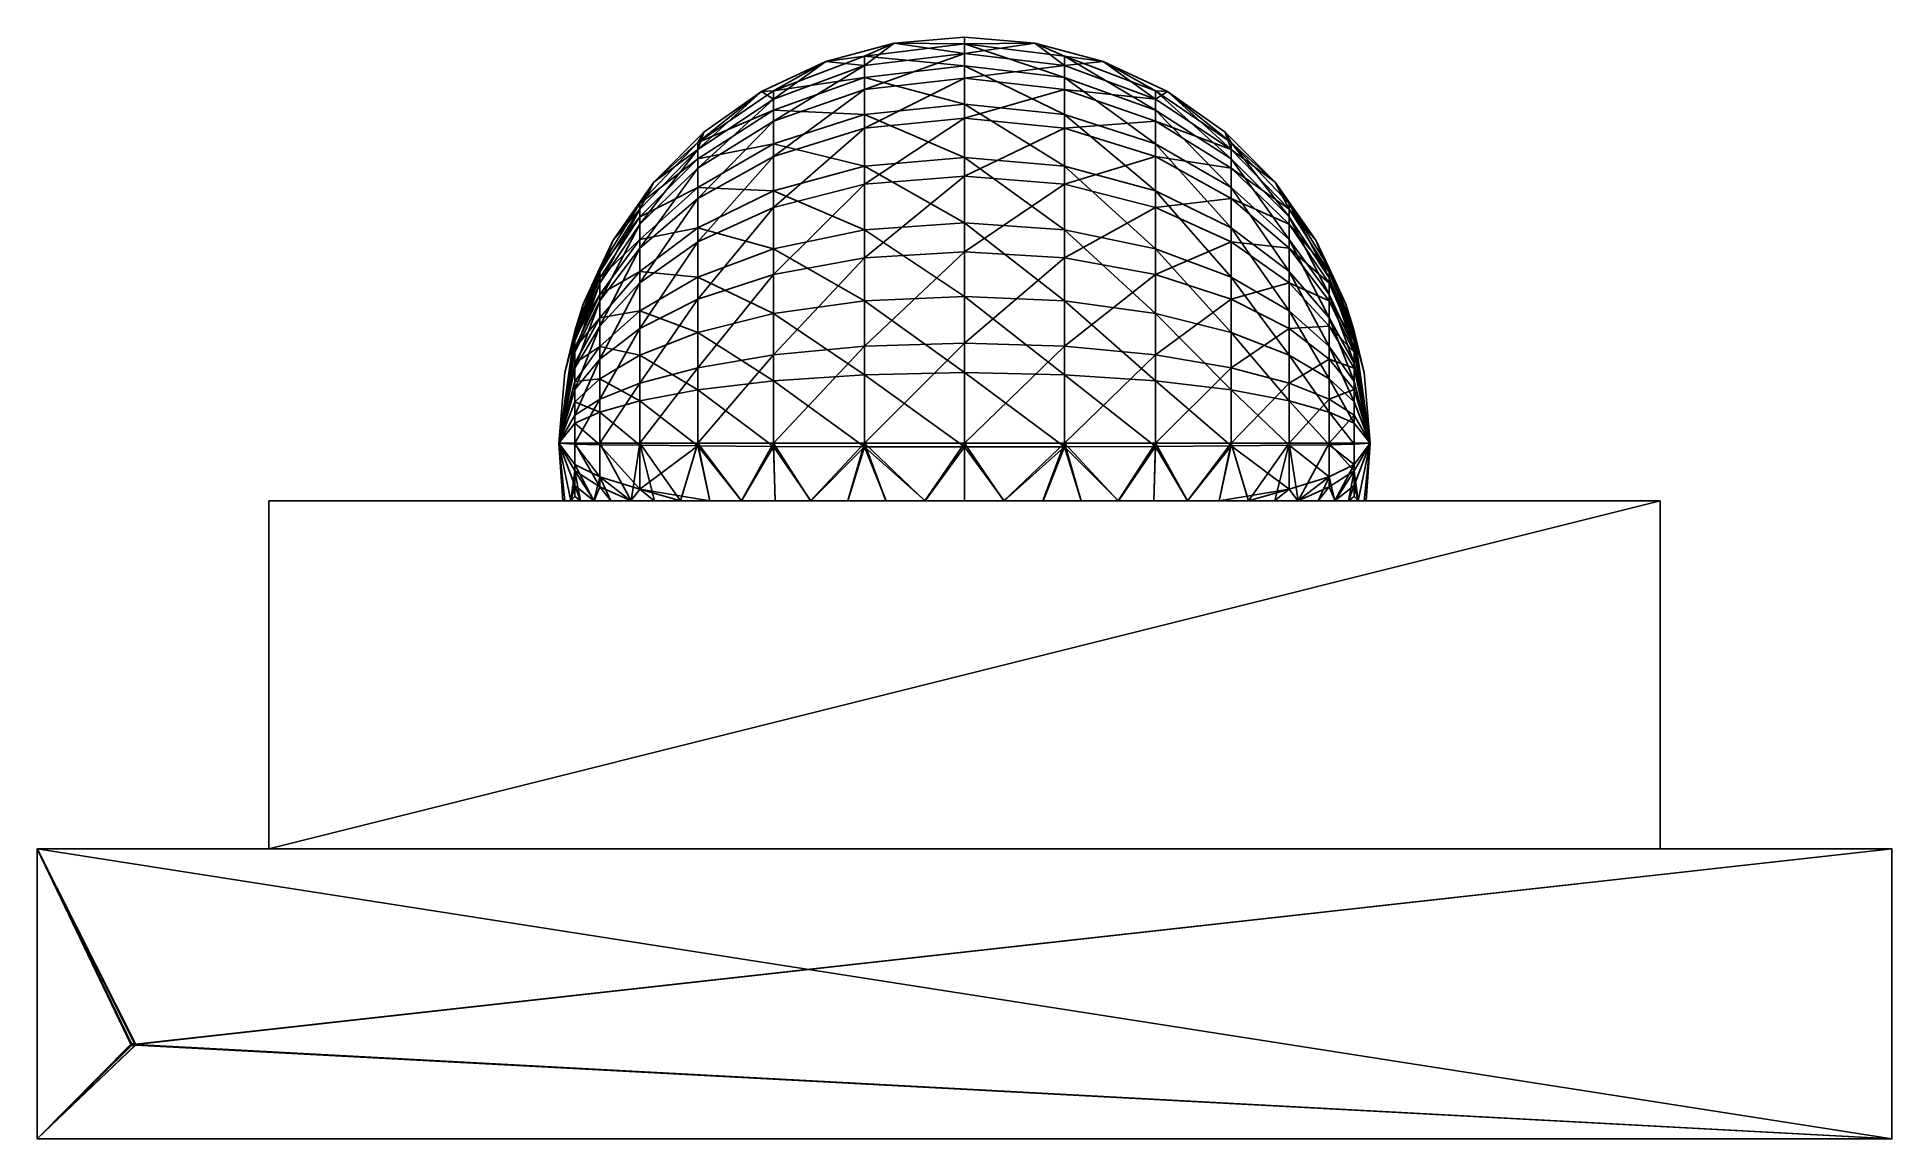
# Model space of a CAD drawing. Extents: x -0.8 to 0.8, y 0 to 0.95.
import ezdxf

# ---------------------------------------------------------------- set-up
doc = ezdxf.new("R2010")
doc.units = 0
for name, color, linetype in [('Triangle_Set', 94, 'CONTINUOUS'), ('Triangle_Set_ncl1_1', 253, 'CONTINUOUS'), ('Triangle_Set_ncl1_2', 7, 'CONTINUOUS'), ('Triangle_Set_ncl1_3', 40, 'CONTINUOUS'), ('Triangle_Set_ncl1_4', 253, 'CONTINUOUS'), ('Triangle_Set_ncl1_5', 51, 'CONTINUOUS'), ('Triangle_Set_ncl1_6', 5, 'CONTINUOUS'), ('Triangle_Set_ncl1_7', 7, 'CONTINUOUS'), ('Triangle_Set_ncl1_8', 40, 'CONTINUOUS'), ('Triangle_Set_ncl1_9', 253, 'CONTINUOUS')]:
    doc.layers.add(name, color=color, linetype=linetype)

msp = doc.modelspace()

# ---------------------------------------------------------------- meshes
at = {"layer": 'Triangle_Set', "color": 94}
mesh = msp.add_polyface(dxfattribs=at)
corners = [(-0.24329, -0.00005, 0.327312), (-0.24329, -0.00005, -0.327312), (0.323632, -0.00005)]
mesh.append_faces([[corners[k] for k in face] for face in [(1, 0, 2)]], dxfattribs={"color": 94})
at = {"layer": 'Triangle_Set_ncl1_1', "color": 253}
mesh = msp.add_polyface(dxfattribs=at)
corners = [(-0.24329, -0.00005, -0.327312), (0.323632, -0.00005), (-0.24329, -0.00005, 0.327312)]
mesh.append_faces([[corners[k] for k in face] for face in [(1, 2, 0)]], dxfattribs={"color": 253})
at = {"layer": 'Triangle_Set_ncl1_2', "color": 7}
mesh = msp.add_polyface(dxfattribs=at)
corners = [(0.6, 0.25, 0.4), (0.6, 0.25, -0.4), (-0.6, 0.25, 0.4), (-0.6, 0.25, -0.4), (-0.6, 0.55, -0.4), (0.6, 0.55, -0.4), (0.6, 0.55, 0.4), (-0.6, 0.55, 0.4)]
mesh.append_faces([[corners[k] for k in face] for face in [(1, 3, 2), (1, 2, 0), (3, 1, 5), (3, 5, 4), (0, 6, 1), (1, 6, 5), (6, 0, 2), (7, 6, 2), (2, 4, 7), (4, 2, 3), (6, 7, 5), (5, 7, 4)]], dxfattribs={"color": 7})
at = {"layer": 'Triangle_Set_ncl1_3', "color": 40}
mesh = msp.add_polyface(dxfattribs=at)
corners = [(-0.5, -0.00005, -0.4), (-0.5, -0.00005, 0.4), (-0.8, -0.00005, 0.4), (-0.8, -0.00005, -0.4)]
mesh.append_faces([[corners[k] for k in face] for face in [(0, 3, 2), (1, 0, 2)]], dxfattribs={"color": 40})
at = {"layer": 'Triangle_Set_ncl1_4', "color": 253}
mesh = msp.add_polyface(dxfattribs=at)
corners = [(-0.5, -0.00005, 0.4), (-0.8, -0.00005, 0.4), (-0.5, -0.00005, -0.4), (-0.8, -0.00005, -0.4)]
mesh.append_faces([[corners[k] for k in face] for face in [(1, 3, 2), (1, 2, 0)]], dxfattribs={"color": 253})
at = {"layer": 'Triangle_Set_ncl1_5', "color": 51}
mesh = msp.add_polyface(dxfattribs=at)
corners = [(-0.8, 0.25, 0.4), (0.8, 0.25, 0.4), (0.8, 0.25, -0.4), (-0.8, 0.25, -0.4), (0.8, 0, 0.4), (0.8, 0, -0.4), (-0.715642, 0.081948, 0.39995), (-0.714975, 0.081281, 0.39995), (-0.715642, 0.080615, 0.39995), (-0.716309, 0.081281, 0.39995), (-0.8, 0, 0.4), (-0.718616, 0.081948, 0.39995), (-0.71795, 0.081281, 0.39995), (-0.718616, 0.080615, 0.39995), (-0.719283, 0.081281, 0.39995), (-0.8, 0, -0.4), (-0.715494, 0.081929, 0.399966), (-0.715427, 0.081913, 0.399973), (-0.715364, 0.081892, 0.399978), (-0.715306, 0.081867, 0.399982), (-0.715253, 0.081837, 0.399985), (-0.715204, 0.081802, 0.399987), (-0.71516, 0.081763, 0.399988), (-0.715121, 0.081719, 0.399987), (-0.715086, 0.08167, 0.399985), (-0.715056, 0.081617, 0.399982), (-0.715031, 0.081559, 0.399978), (-0.71501, 0.081496, 0.399973), (-0.714994, 0.081429, 0.399966), (-0.714994, 0.081133, 0.399966), (-0.715011, 0.081065, 0.399973), (-0.715032, 0.081003, 0.399978), (-0.715057, 0.080945, 0.399982), (-0.715087, 0.080891, 0.399985), (-0.715122, 0.080843, 0.399987), (-0.715161, 0.080799, 0.399988), (-0.715205, 0.080759, 0.399987), (-0.715254, 0.080725, 0.399985), (-0.715307, 0.080695, 0.399982), (-0.715365, 0.080669, 0.399978), (-0.715427, 0.080649, 0.399973), (-0.715494, 0.080633, 0.399966), (-0.71579, 0.080632, 0.399966), (-0.715857, 0.080648, 0.399973), (-0.71592, 0.080669, 0.399978), (-0.715978, 0.080694, 0.399982), (-0.716031, 0.080724, 0.399985), (-0.71608, 0.080759, 0.399987), (-0.716124, 0.080798, 0.399988), (-0.716163, 0.080842, 0.399987), (-0.716198, 0.080891, 0.399985), (-0.716228, 0.080944, 0.399982), (-0.716253, 0.081002, 0.399978), (-0.716274, 0.081065, 0.399973), (-0.71629, 0.081132, 0.399966), (-0.716291, 0.08143, 0.399966), (-0.716275, 0.081497, 0.399973), (-0.716254, 0.081559, 0.399978), (-0.716229, 0.081617, 0.399982), (-0.716199, 0.08167, 0.399985), (-0.716164, 0.081719, 0.399987), (-0.716125, 0.081763, 0.399988), (-0.716081, 0.081802, 0.399987), (-0.716032, 0.081837, 0.399985), (-0.715979, 0.081867, 0.399982), (-0.715921, 0.081893, 0.399978), (-0.715858, 0.081913, 0.399973), (-0.715791, 0.08193, 0.399966), (-0.718468, 0.081929, 0.399966), (-0.718401, 0.081913, 0.399973), (-0.718338, 0.081892, 0.399978), (-0.718281, 0.081867, 0.399982), (-0.718227, 0.081837, 0.399985), (-0.718179, 0.081802, 0.399987), (-0.718135, 0.081763, 0.399988), (-0.718095, 0.081719, 0.399987), (-0.718061, 0.08167, 0.399985), (-0.718031, 0.081617, 0.399982), (-0.718005, 0.081559, 0.399978), (-0.717984, 0.081496, 0.399973), (-0.717968, 0.081429, 0.399966), (-0.717969, 0.081133, 0.399966), (-0.717985, 0.081065, 0.399973), (-0.718006, 0.081003, 0.399978), (-0.718032, 0.080945, 0.399982), (-0.718062, 0.080891, 0.399985), (-0.718096, 0.080843, 0.399987), (-0.718136, 0.080799, 0.399988), (-0.71818, 0.080759, 0.399987), (-0.718228, 0.080725, 0.399985), (-0.718282, 0.080695, 0.399982), (-0.718339, 0.080669, 0.399978), (-0.718402, 0.080649, 0.399973), (-0.718469, 0.080633, 0.399966), (-0.718765, 0.080632, 0.399966), (-0.718832, 0.080648, 0.399973), (-0.718894, 0.080669, 0.399978), (-0.718952, 0.080694, 0.399982), (-0.719005, 0.080724, 0.399985), (-0.719054, 0.080759, 0.399987), (-0.719098, 0.080798, 0.399988), (-0.719137, 0.080842, 0.399987), (-0.719172, 0.080891, 0.399985), (-0.719202, 0.080944, 0.399982), (-0.719228, 0.081002, 0.399978), (-0.719248, 0.081065, 0.399973), (-0.719265, 0.081132, 0.399966), (-0.719265, 0.08143, 0.399966), (-0.719249, 0.081497, 0.399973), (-0.719229, 0.081559, 0.399978), (-0.719203, 0.081617, 0.399982), (-0.719173, 0.08167, 0.399985), (-0.719139, 0.081719, 0.399987), (-0.719099, 0.081763, 0.399988), (-0.719055, 0.081802, 0.399987), (-0.719007, 0.081837, 0.399985), (-0.718953, 0.081867, 0.399982), (-0.718895, 0.081893, 0.399978), (-0.718832, 0.081913, 0.399973), (-0.718765, 0.08193, 0.399966)]
mesh.append_faces([[corners[k] for k in face] for face in [(0, 3, 2), (1, 0, 2), (1, 5, 4), (5, 1, 2), (6, 0, 16), (24, 1, 25), (16, 0, 17), (17, 0, 18), (18, 0, 19), (19, 0, 20), (20, 0, 21), (21, 0, 22), (22, 0, 23), (23, 0, 24), (24, 0, 1), (25, 1, 26), (26, 1, 27), (27, 1, 28), (28, 1, 7), (7, 4, 29), (29, 4, 30), (30, 4, 31), (31, 4, 32), (32, 4, 33), (33, 4, 34), (34, 4, 35), (36, 4, 10), (36, 35, 4), (37, 36, 10), (38, 37, 10), (39, 38, 10), (40, 39, 10), (41, 40, 10), (8, 41, 10), (8, 10, 13), (76, 75, 60), (73, 61, 74), (47, 88, 48), (48, 86, 49), (51, 50, 84), (53, 52, 82), (55, 9, 12), (57, 56, 79), (11, 67, 68), (59, 76, 60), (60, 74, 61), (61, 73, 62), (62, 72, 63), (63, 71, 64), (64, 70, 65), (65, 69, 66), (11, 6, 67), (66, 68, 67), (49, 85, 50), (71, 63, 72), (80, 56, 55), (4, 7, 1), (0, 6, 11), (58, 57, 78), (59, 58, 77), (68, 66, 69), (54, 53, 81), (9, 54, 12), (69, 65, 70), (52, 51, 83), (70, 64, 71), (47, 46, 89), (72, 62, 73), (46, 45, 90), (74, 60, 75), (76, 59, 77), (77, 58, 78), (45, 44, 91), (78, 57, 79), (79, 56, 80), (44, 43, 92), (80, 55, 12), (12, 54, 81), (43, 42, 93), (81, 53, 82), (82, 52, 83), (83, 51, 84), (84, 50, 85), (42, 8, 13), (85, 49, 86), (86, 48, 87), (87, 48, 88), (88, 47, 89), (89, 46, 90), (90, 45, 91), (91, 44, 92), (92, 43, 93), (93, 42, 13), (13, 10, 94), (94, 10, 95), (95, 10, 96), (96, 10, 97), (97, 10, 98), (98, 10, 99), (99, 10, 100), (100, 10, 101), (101, 10, 102), (10, 0, 109), (102, 10, 103), (103, 10, 104), (104, 10, 105), (105, 10, 106), (106, 10, 14), (14, 10, 107), (107, 10, 108), (108, 10, 109), (109, 0, 110), (110, 0, 111), (111, 0, 112), (112, 0, 113), (113, 0, 114), (114, 0, 115), (115, 0, 116), (116, 0, 117), (117, 0, 118), (0, 11, 119), (118, 0, 119), (0, 15, 3), (15, 0, 10), (3, 5, 2), (5, 3, 15), (4, 5, 10), (5, 15, 10)]], dxfattribs={"color": 51})
at = {"layer": 'Triangle_Set_ncl1_6', "color": 5}
mesh = msp.add_polyface(dxfattribs=at)
corners = [(-0.714975, 0.081281, 0.39995), (-0.715642, 0.080615, 0.39995), (-0.715642, 0.081948, 0.39995), (-0.716309, 0.081281, 0.39995), (-0.71795, 0.081281, 0.39995), (-0.718616, 0.080615, 0.39995), (-0.718616, 0.081948, 0.39995), (-0.719283, 0.081281, 0.39995), (-0.714994, 0.081133, 0.399966), (-0.715011, 0.081065, 0.399973), (-0.715032, 0.081003, 0.399978), (-0.715057, 0.080945, 0.399982), (-0.715087, 0.080891, 0.399985), (-0.715122, 0.080843, 0.399987), (-0.715161, 0.080799, 0.399988), (-0.715205, 0.080759, 0.399987), (-0.715254, 0.080725, 0.399985), (-0.715307, 0.080695, 0.399982), (-0.715365, 0.080669, 0.399978), (-0.715427, 0.080649, 0.399973), (-0.715494, 0.080633, 0.399966), (-0.715494, 0.081929, 0.399966), (-0.715427, 0.081913, 0.399973), (-0.715364, 0.081892, 0.399978), (-0.715306, 0.081867, 0.399982), (-0.715253, 0.081837, 0.399985), (-0.715204, 0.081802, 0.399987), (-0.71516, 0.081763, 0.399988), (-0.715121, 0.081719, 0.399987), (-0.715086, 0.08167, 0.399985), (-0.715056, 0.081617, 0.399982), (-0.715031, 0.081559, 0.399978), (-0.71501, 0.081496, 0.399973), (-0.714994, 0.081429, 0.399966), (-0.716291, 0.08143, 0.399966), (-0.716275, 0.081497, 0.399973), (-0.716254, 0.081559, 0.399978), (-0.716229, 0.081617, 0.399982), (-0.716199, 0.08167, 0.399985), (-0.716164, 0.081719, 0.399987), (-0.716125, 0.081763, 0.399988), (-0.716081, 0.081802, 0.399987), (-0.716032, 0.081837, 0.399985), (-0.715979, 0.081867, 0.399982), (-0.715921, 0.081893, 0.399978), (-0.715858, 0.081913, 0.399973), (-0.715791, 0.08193, 0.399966), (-0.71579, 0.080632, 0.399966), (-0.715857, 0.080648, 0.399973), (-0.71592, 0.080669, 0.399978), (-0.715978, 0.080694, 0.399982), (-0.716031, 0.080724, 0.399985), (-0.71608, 0.080759, 0.399987), (-0.716124, 0.080798, 0.399988), (-0.716163, 0.080842, 0.399987), (-0.716198, 0.080891, 0.399985), (-0.716228, 0.080944, 0.399982), (-0.716253, 0.081002, 0.399978), (-0.716274, 0.081065, 0.399973), (-0.71629, 0.081132, 0.399966), (-0.717969, 0.081133, 0.399966), (-0.717985, 0.081065, 0.399973), (-0.718006, 0.081003, 0.399978), (-0.718032, 0.080945, 0.399982), (-0.718062, 0.080891, 0.399985), (-0.718096, 0.080843, 0.399987), (-0.718136, 0.080799, 0.399988), (-0.71818, 0.080759, 0.399987), (-0.718228, 0.080725, 0.399985), (-0.718282, 0.080695, 0.399982), (-0.718339, 0.080669, 0.399978), (-0.718402, 0.080649, 0.399973), (-0.718469, 0.080633, 0.399966), (-0.718468, 0.081929, 0.399966), (-0.718401, 0.081913, 0.399973), (-0.718338, 0.081892, 0.399978), (-0.718281, 0.081867, 0.399982), (-0.718227, 0.081837, 0.399985), (-0.718179, 0.081802, 0.399987), (-0.718135, 0.081763, 0.399988), (-0.718095, 0.081719, 0.399987), (-0.718061, 0.08167, 0.399985), (-0.718031, 0.081617, 0.399982), (-0.718005, 0.081559, 0.399978), (-0.717984, 0.081496, 0.399973), (-0.717968, 0.081429, 0.399966), (-0.719265, 0.08143, 0.399966), (-0.719249, 0.081497, 0.399973), (-0.719229, 0.081559, 0.399978), (-0.719203, 0.081617, 0.399982), (-0.719173, 0.08167, 0.399985), (-0.719139, 0.081719, 0.399987), (-0.719099, 0.081763, 0.399988), (-0.719055, 0.081802, 0.399987), (-0.719007, 0.081837, 0.399985), (-0.718953, 0.081867, 0.399982), (-0.718895, 0.081893, 0.399978), (-0.718832, 0.081913, 0.399973), (-0.718765, 0.08193, 0.399966), (-0.718765, 0.080632, 0.399966), (-0.718832, 0.080648, 0.399973), (-0.718894, 0.080669, 0.399978), (-0.718952, 0.080694, 0.399982), (-0.719005, 0.080724, 0.399985), (-0.719054, 0.080759, 0.399987), (-0.719098, 0.080798, 0.399988), (-0.719137, 0.080842, 0.399987), (-0.719172, 0.080891, 0.399985), (-0.719202, 0.080944, 0.399982), (-0.719228, 0.081002, 0.399978), (-0.719248, 0.081065, 0.399973), (-0.719265, 0.081132, 0.399966)]
mesh.append_faces([[corners[k] for k in face] for face in [(20, 1, 47), (19, 20, 9), (18, 19, 10), (17, 18, 11), (16, 17, 12), (15, 16, 13), (14, 15, 13), (13, 16, 12), (12, 17, 11), (11, 18, 10), (10, 19, 9), (9, 20, 8), (8, 20, 59), (0, 8, 33), (33, 8, 21), (32, 33, 22), (31, 32, 23), (30, 31, 24), (29, 30, 25), (28, 29, 26), (27, 28, 26), (26, 29, 25), (25, 30, 24), (24, 31, 23), (23, 32, 22), (22, 33, 21), (21, 8, 59), (2, 21, 46), (46, 21, 59), (45, 46, 34), (44, 45, 35), (43, 44, 36), (42, 43, 37), (41, 42, 39), (40, 41, 39), (39, 42, 38), (38, 42, 37), (37, 43, 36), (36, 44, 35), (35, 45, 34), (34, 46, 59), (3, 34, 59), (59, 20, 47), (58, 59, 47), (57, 58, 48), (56, 57, 49), (55, 56, 50), (54, 55, 52), (53, 54, 52), (52, 55, 51), (51, 55, 50), (50, 56, 49), (49, 57, 48), (48, 58, 47), (72, 5, 99), (71, 72, 61), (70, 71, 62), (69, 70, 63), (68, 69, 64), (67, 68, 65), (66, 67, 65), (65, 68, 64), (64, 69, 63), (63, 70, 62), (62, 71, 61), (61, 72, 60), (60, 72, 111), (4, 60, 85), (85, 60, 73), (84, 85, 74), (83, 84, 75), (82, 83, 76), (81, 82, 77), (80, 81, 78), (79, 80, 78), (78, 81, 77), (77, 82, 76), (76, 83, 75), (75, 84, 74), (74, 85, 73), (73, 60, 111), (6, 73, 98), (98, 73, 111), (97, 98, 86), (96, 97, 87), (95, 96, 88), (94, 95, 89), (93, 94, 91), (92, 93, 91), (91, 94, 90), (90, 94, 89), (89, 95, 88), (88, 96, 87), (87, 97, 86), (86, 98, 111), (7, 86, 111), (111, 72, 99), (110, 111, 99), (109, 110, 100), (108, 109, 101), (107, 108, 102), (106, 107, 104), (105, 106, 104), (104, 107, 103), (103, 107, 102), (102, 108, 101), (101, 109, 100), (100, 110, 99)]], dxfattribs={"color": 5})
at = {"layer": 'Triangle_Set_ncl1_7', "color": 7}
mesh = msp.add_polyface(dxfattribs=at)
corners = [(-0.060777, 0.944683), (0, 0.95), (0, 0.944097, 0.064009), (-0.175, 0.903109), (-0.119707, 0.928892), (-0.164706, 0.903615, 0.056478), (-0.086154, 0.93351, 0.062039), (-0.230137, 0.859251, 0.048226), (0, 0.925159, 0.129504), (-0.086154, 0.915154, 0.12552), (-0.164706, 0.886905, 0.114269), (0, 0.892306, 0.192502), (-0.086154, 0.883312, 0.186579), (-0.164706, 0.857917, 0.169855), (0, 0.846318, 0.248651), (-0.086154, 0.838739, 0.241), (-0.230137, 0.844983, 0.097572), (-0.164706, 0.896471, -0.086471), (-0.086154, 0.925662, -0.094985), (0, 0.936, -0.098), (-0.230137, 0.853151, -0.073836), (-0.086154, 0.823056, -0.255585), (0, 0.88, -0.21), (-0.086154, 0.871385, -0.203538), (0, 0.914607, -0.153371), (-0.086154, 0.904927, -0.148652), (-0.164706, 0.847059, -0.185294), (-0.164706, 0.877594, -0.135327), (-0.230137, 0.810959, -0.158219), (-0.230137, 0.837032, -0.115553)]
mesh.append_faces([[corners[k] for k in face] for face in [(0, 1, 2), (3, 4, 5), (4, 0, 6), (7, 3, 5), (5, 4, 6), (6, 0, 2), (8, 6, 2), (6, 8, 9), (9, 5, 6), (5, 9, 10), (10, 7, 5), (11, 9, 8), (9, 11, 12), (12, 10, 9), (10, 12, 13), (14, 12, 11), (12, 14, 15), (15, 13, 12), (13, 16, 10), (4, 3, 17), (0, 4, 18), (19, 1, 0), (19, 0, 18), (18, 4, 17), (17, 3, 20), (21, 22, 23), (24, 23, 22), (23, 24, 25), (19, 25, 24), (25, 19, 18), (25, 26, 23), (26, 25, 27), (18, 27, 25), (27, 18, 17), (27, 28, 26), (17, 29, 27), (29, 17, 20)]], dxfattribs={"color": 7})
mesh = msp.add_polyface(dxfattribs=at)
corners = [(0.164706, 0.903615, 0.056478), (0.119707, 0.928892), (0.175, 0.903109), (0, 0.95), (0.060777, 0.944683), (0, 0.944097, 0.064009), (0.086154, 0.93351, 0.062039), (0.230137, 0.859251, 0.048226), (0.230137, 0.844983, 0.097572), (0.164706, 0.886905, 0.114269), (0.086154, 0.915154, 0.12552), (0, 0.925159, 0.129504), (0.230137, 0.820231, 0.145036), (0.164706, 0.857917, 0.169855), (0.086154, 0.883312, 0.186579), (0, 0.892306, 0.192502), (0.086154, 0.838739, 0.241), (0, 0.846318, 0.248651), (0, 0.936, -0.098), (0.164706, 0.896471, -0.086471), (0.086154, 0.925662, -0.094985), (0.230137, 0.853151, -0.073836), (0, 0.830137, -0.263699), (0.086154, 0.871385, -0.203538), (0, 0.88, -0.21), (0.164706, 0.847059, -0.185294), (0.230137, 0.837032, -0.115553), (0.164706, 0.877594, -0.135327), (0.086154, 0.904927, -0.148652), (0, 0.914607, -0.153371)]
mesh.append_faces([[corners[k] for k in face] for face in [(0, 1, 2), (3, 4, 5), (4, 1, 6), (5, 4, 6), (6, 1, 0), (0, 2, 7), (8, 0, 7), (0, 8, 9), (9, 6, 0), (6, 9, 10), (10, 5, 6), (5, 10, 11), (9, 12, 13), (13, 10, 9), (10, 13, 14), (14, 11, 10), (11, 14, 15), (16, 15, 14), (15, 16, 17), (4, 3, 18), (19, 2, 1), (1, 4, 20), (21, 2, 19), (19, 1, 20), (20, 4, 18), (22, 23, 24), (25, 26, 27), (27, 21, 19), (27, 23, 25), (23, 27, 28), (19, 28, 27), (28, 19, 20), (28, 24, 23), (24, 28, 29), (20, 29, 28), (29, 20, 18)]], dxfattribs={"color": 7})
mesh = msp.add_polyface(dxfattribs=at)
corners = [(-0.224976, 0.868116), (-0.175, 0.903109), (-0.230137, 0.859251, 0.048226), (-0.303109, 0.775), (-0.268116, 0.824976), (-0.28, 0.806458, 0.038405), (-0.314607, 0.750784, 0.028049), (-0.164706, 0.886905, 0.114269), (-0.230137, 0.844983, 0.097572), (-0.28, 0.795096, 0.077703), (-0.164706, 0.857917, 0.169855), (-0.230137, 0.820231, 0.145036), (-0.28, 0.775384, 0.115501), (-0.164706, 0.81734, 0.219398), (-0.230137, 0.785582, 0.18734), (-0.28, 0.747791, 0.149191), (-0.314607, 0.742486, 0.056749), (-0.314607, 0.728089, 0.084355), (-0.164706, 0.767417, 0.259506), (-0.230137, 0.742954, 0.221588), (-0.230137, 0.853151, -0.073836), (-0.28, 0.8016, -0.0588), (-0.314607, 0.747236, -0.042944), (-0.230137, 0.810959, -0.158219), (-0.28, 0.738082, -0.158219), (-0.230137, 0.773391, -0.198677), (-0.28, 0.768, -0.126), (-0.230137, 0.837032, -0.115553), (-0.28, 0.788764, -0.092022), (-0.314607, 0.722697, -0.092022), (-0.314607, 0.737861, -0.067207)]
mesh.append_faces([[corners[k] for k in face] for face in [(0, 1, 2), (3, 4, 5), (4, 0, 2), (6, 3, 5), (5, 4, 2), (2, 7, 8), (8, 5, 2), (5, 8, 9), (8, 10, 11), (11, 9, 8), (9, 11, 12), (11, 13, 14), (14, 12, 11), (12, 14, 15), (9, 6, 5), (6, 9, 16), (12, 16, 9), (16, 12, 17), (15, 17, 12), (14, 18, 19), (19, 15, 14), (1, 0, 20), (0, 4, 20), (4, 3, 21), (20, 4, 21), (21, 3, 22), (23, 24, 25), (24, 23, 26), (27, 26, 23), (26, 27, 28), (20, 28, 27), (28, 20, 21), (28, 29, 26), (29, 28, 30), (21, 30, 28), (30, 21, 22)]], dxfattribs={"color": 7})
mesh = msp.add_polyface(dxfattribs=at)
corners = [(0.175, 0.903109), (0.224976, 0.868116), (0.230137, 0.859251, 0.048226), (0.268116, 0.824976), (0.303109, 0.775), (0.28, 0.806458, 0.038405), (0.328892, 0.719707), (0.314607, 0.750784, 0.028049), (0.314607, 0.742486, 0.056749), (0.28, 0.795096, 0.077703), (0.314607, 0.728089, 0.084355), (0.28, 0.775384, 0.115501), (0.230137, 0.844983, 0.097572), (0.230137, 0.820231, 0.145036), (0.28, 0.747791, 0.149191), (0.230137, 0.785582, 0.18734), (0.28, 0.713843, 0.176464), (0.230137, 0.742954, 0.221588), (0.314607, 0.747236, -0.042944), (0.28, 0.8016, -0.0588), (0.230137, 0.853151, -0.073836), (0.28, 0.768, -0.126), (0.314607, 0.737861, -0.067207), (0.28, 0.788764, -0.092022), (0.230137, 0.773391, -0.198677), (0.28, 0.738082, -0.158219), (0.230137, 0.810959, -0.158219), (0.164706, 0.745329, -0.272491), (0.230137, 0.724093, -0.232675), (0.164706, 0.803062, -0.232675), (0.230137, 0.837032, -0.115553), (0.164706, 0.847059, -0.185294), (0.164706, 0.877594, -0.135327)]
mesh.append_faces([[corners[k] for k in face] for face in [(0, 1, 2), (3, 4, 5), (4, 6, 7), (1, 3, 2), (2, 3, 5), (5, 4, 7), (8, 5, 7), (5, 8, 9), (10, 9, 8), (9, 10, 11), (9, 2, 5), (2, 9, 12), (11, 12, 9), (12, 11, 13), (14, 13, 11), (13, 14, 15), (16, 15, 14), (15, 16, 17), (18, 4, 19), (19, 4, 3), (6, 4, 18), (1, 0, 20), (3, 1, 20), (19, 3, 20), (21, 22, 23), (18, 23, 22), (23, 18, 19), (21, 24, 25), (24, 21, 26), (24, 27, 28), (26, 29, 24), (23, 26, 21), (26, 23, 30), (19, 30, 23), (30, 19, 20), (30, 31, 26), (20, 32, 30)]], dxfattribs={"color": 7})
mesh = msp.add_polyface(dxfattribs=at)
corners = [(-0.164706, 0.857917, 0.169855), (-0.086154, 0.838739, 0.241), (-0.164706, 0.81734, 0.219398), (-0.230137, 0.820231, 0.145036), (0, 0.789739, 0.294107), (0, 0.846318, 0.248651), (-0.086154, 0.783901, 0.285058), (-0.164706, 0.767417, 0.259506), (0, 0.726434, 0.326365), (-0.086154, 0.722544, 0.316323), (-0.164706, 0.71156, 0.28797), (-0.230137, 0.785582, 0.18734), (-0.230137, 0.742954, 0.221588), (-0.230137, 0.695259, 0.245892), (0, 0.660763, 0.344685), (-0.086154, 0.658893, 0.334079), (-0.164706, 0.653614, 0.304134), (0, 0.764706, -0.308824), (-0.086154, 0.683503, -0.328793), (0, 0.686154, -0.339231), (-0.086154, 0.759638, -0.299321), (-0.164706, 0.676018, -0.299321), (-0.164706, 0.745329, -0.272491), (0, 0.830137, -0.263699), (-0.086154, 0.823056, -0.255585), (0, 0.88, -0.21), (-0.164706, 0.803062, -0.232675), (-0.086154, 0.871385, -0.203538), (-0.164706, 0.847059, -0.185294), (-0.230137, 0.66491, -0.255585), (-0.230137, 0.724093, -0.232675), (-0.230137, 0.773391, -0.198677), (-0.230137, 0.810959, -0.158219), (-0.164706, 0.877594, -0.135327), (-0.230137, 0.837032, -0.115553)]
mesh.append_faces([[corners[k] for k in face] for face in [(0, 1, 2), (2, 3, 0), (4, 1, 5), (1, 4, 6), (6, 2, 1), (2, 6, 7), (8, 6, 4), (6, 8, 9), (9, 7, 6), (7, 9, 10), (7, 11, 2), (10, 12, 7), (12, 10, 13), (14, 9, 8), (9, 14, 15), (15, 10, 9), (10, 15, 16), (16, 13, 10), (17, 18, 19), (18, 17, 20), (20, 21, 18), (21, 20, 22), (23, 20, 17), (20, 23, 24), (25, 24, 23), (24, 22, 20), (22, 24, 26), (27, 26, 24), (26, 27, 28), (22, 29, 21), (29, 22, 30), (26, 30, 22), (30, 26, 31), (28, 31, 26), (31, 28, 32), (32, 33, 34)]], dxfattribs={"color": 7})
mesh = msp.add_polyface(dxfattribs=at)
corners = [(0.230137, 0.820231, 0.145036), (0.164706, 0.886905, 0.114269), (0.230137, 0.844983, 0.097572), (0.230137, 0.785582, 0.18734), (0.164706, 0.857917, 0.169855), (0.164706, 0.81734, 0.219398), (0.086154, 0.883312, 0.186579), (0.086154, 0.838739, 0.241), (0.230137, 0.742954, 0.221588), (0.164706, 0.767417, 0.259506), (0.230137, 0.695259, 0.245892), (0.164706, 0.71156, 0.28797), (0.086154, 0.783901, 0.285058), (0, 0.846318, 0.248651), (0, 0.789739, 0.294107), (0.086154, 0.722544, 0.316323), (0, 0.726434, 0.326365), (0.230137, 0.64578, 0.259694), (0.164706, 0.653614, 0.304134), (0.086154, 0.658893, 0.334079), (0, 0.660763, 0.344685), (0.164706, 0.676018, -0.299321), (0.230137, 0.724093, -0.232675), (0.164706, 0.745329, -0.272491), (0.230137, 0.773391, -0.198677), (0.164706, 0.803062, -0.232675), (0.230137, 0.810959, -0.158219), (0.164706, 0.847059, -0.185294), (0.086154, 0.683503, -0.328793), (0.086154, 0.759638, -0.299321), (0, 0.686154, -0.339231), (0, 0.764706, -0.308824), (0.086154, 0.823056, -0.255585), (0.086154, 0.871385, -0.203538), (0, 0.830137, -0.263699)]
mesh.append_faces([[corners[k] for k in face] for face in [(0, 1, 2), (3, 4, 0), (4, 3, 5), (5, 6, 4), (6, 5, 7), (8, 5, 3), (5, 8, 9), (10, 9, 8), (9, 10, 11), (9, 7, 5), (7, 9, 12), (12, 13, 7), (13, 12, 14), (11, 12, 9), (12, 11, 15), (15, 14, 12), (14, 15, 16), (17, 11, 10), (18, 15, 11), (15, 18, 19), (19, 16, 15), (16, 19, 20), (21, 22, 23), (23, 24, 25), (25, 26, 27), (23, 28, 21), (28, 23, 29), (29, 30, 28), (30, 29, 31), (25, 29, 23), (29, 25, 32), (27, 32, 25), (32, 27, 33), (32, 31, 29), (31, 32, 34), (33, 34, 32)]], dxfattribs={"color": 7})
mesh = msp.add_polyface(dxfattribs=at)
corners = [(-0.336, 0.696347, 0.017922), (-0.328892, 0.719707), (-0.314607, 0.750784, 0.028049), (-0.303109, 0.775), (-0.344683, 0.660777), (-0.314607, 0.742486, 0.056749), (-0.336, 0.691045, 0.036261), (-0.314607, 0.728089, 0.084355), (-0.336, 0.681846, 0.053901), (-0.28, 0.747791, 0.149191), (-0.314607, 0.707937, 0.108959), (-0.336, 0.668969, 0.069622), (-0.230137, 0.742954, 0.221588), (-0.28, 0.713843, 0.176464), (-0.230137, 0.695259, 0.245892), (-0.28, 0.67586, 0.195819), (-0.230137, 0.64578, 0.259694), (-0.314607, 0.683144, 0.128878), (-0.314607, 0.747236, -0.042944), (-0.336, 0.69408, -0.02744), (-0.230137, 0.724093, -0.232675), (-0.28, 0.651692, -0.203538), (-0.230137, 0.66491, -0.255585), (-0.28, 0.698824, -0.185294), (-0.230137, 0.773391, -0.198677), (-0.28, 0.738082, -0.158219), (-0.314607, 0.672174, -0.135327), (-0.314607, 0.700847, -0.115553), (-0.28, 0.768, -0.126), (-0.314607, 0.722697, -0.092022), (-0.336, 0.646118, -0.086471), (-0.336, 0.664438, -0.073836), (-0.336, 0.6784, -0.0588), (-0.314607, 0.737861, -0.067207), (-0.336, 0.68809, -0.042944)]
mesh.append_faces([[corners[k] for k in face] for face in [(0, 1, 2), (1, 3, 2), (4, 1, 0), (5, 0, 2), (0, 5, 6), (7, 6, 5), (6, 7, 8), (7, 9, 10), (10, 8, 7), (8, 10, 11), (9, 12, 13), (14, 13, 12), (13, 14, 15), (16, 15, 14), (13, 10, 9), (10, 13, 17), (17, 11, 10), (15, 17, 13), (3, 1, 18), (1, 4, 19), (18, 1, 19), (20, 21, 22), (21, 20, 23), (24, 23, 20), (23, 24, 25), (25, 26, 23), (26, 25, 27), (28, 27, 25), (27, 28, 29), (27, 30, 26), (29, 31, 27), (31, 29, 32), (33, 32, 29), (32, 33, 34), (18, 34, 33), (34, 18, 19)]], dxfattribs={"color": 7})
mesh = msp.add_polyface(dxfattribs=at)
corners = [(0.328892, 0.719707), (0.344683, 0.660777), (0.336, 0.696347, 0.017922), (0.314607, 0.750784, 0.028049), (0.336, 0.691045, 0.036261), (0.314607, 0.742486, 0.056749), (0.336, 0.681846, 0.053901), (0.314607, 0.728089, 0.084355), (0.336, 0.668969, 0.069622), (0.314607, 0.707937, 0.108959), (0.28, 0.775384, 0.115501), (0.28, 0.747791, 0.149191), (0.336, 0.653127, 0.08235), (0.314607, 0.683144, 0.128878), (0.28, 0.713843, 0.176464), (0.314607, 0.655404, 0.143014), (0.28, 0.67586, 0.195819), (0.230137, 0.742954, 0.221588), (0.230137, 0.695259, 0.245892), (0.314607, 0.747236, -0.042944), (0.336, 0.69408, -0.02744), (0.314607, 0.672174, -0.135327), (0.336, 0.664438, -0.073836), (0.314607, 0.700847, -0.115553), (0.336, 0.6784, -0.0588), (0.314607, 0.722697, -0.092022), (0.28, 0.698824, -0.185294), (0.28, 0.738082, -0.158219), (0.28, 0.768, -0.126), (0.336, 0.68809, -0.042944), (0.314607, 0.737861, -0.067207), (0.230137, 0.66491, -0.255585), (0.230137, 0.724093, -0.232675), (0.164706, 0.676018, -0.299321), (0.230137, 0.773391, -0.198677)]
mesh.append_faces([[corners[k] for k in face] for face in [(0, 1, 2), (3, 0, 2), (4, 3, 2), (3, 4, 5), (6, 5, 4), (5, 6, 7), (8, 7, 6), (7, 8, 9), (9, 10, 7), (10, 9, 11), (12, 9, 8), (9, 12, 13), (13, 11, 9), (11, 13, 14), (15, 14, 13), (14, 15, 16), (16, 17, 14), (17, 16, 18), (19, 20, 0), (1, 0, 20), (21, 22, 23), (24, 23, 22), (23, 24, 25), (23, 26, 21), (26, 23, 27), (25, 27, 23), (27, 25, 28), (29, 25, 24), (25, 29, 30), (20, 30, 29), (30, 20, 19), (30, 28, 25), (31, 26, 32), (32, 33, 31), (27, 32, 26), (32, 27, 34)]], dxfattribs={"color": 7})
mesh = msp.add_polyface(dxfattribs=at)
corners = [(0.086154, 0.596803, 0.339216), (0.034158, 0.55, 0.344666), (0, 0.596701, 0.349984), (0.164706, 0.597089, 0.30881), (0.132729, 0.55, 0.319644), (0.000067, 0.55, 0.34641), (0.1634, 0.55, 0.305147), (0.100775, 0.55, 0.331151), (0.192503, 0.55, 0.287792), (0.067823, 0.55, 0.339536), (0.164706, 0.71156, 0.28797), (0.230137, 0.64578, 0.259694), (0.164706, 0.653614, 0.304134), (0.230137, 0.597515, 0.263687), (0.086154, 0.658893, 0.334079), (0, 0.660763, 0.344685), (0.132613, 0.55, -0.319707), (0.163301, 0.55, -0.305214), (0.164706, 0.6, -0.308824), (0.067691, 0.55, -0.339569), (0.100649, 0.55, -0.331201), (0.086154, 0.6, -0.339231), (0.034024, 0.55, -0.344682), (-0.000067, 0.55, -0.34641), (0, 0.6, -0.35), (0.192427, 0.55, -0.287852), (0.230137, 0.66491, -0.255585), (0.164706, 0.676018, -0.299321), (0.086154, 0.683503, -0.328793), (0, 0.686154, -0.339231), (0.31963, 0.55, -0.13285), (-0.132729, 0.55, -0.319644), (-0.100775, 0.55, -0.331151), (-0.067823, 0.55, -0.339536), (-0.034158, 0.55, -0.344666), (-0.132613, 0.55, 0.319707), (-0.034024, 0.55, 0.344682), (-0.067691, 0.55, 0.339569), (-0.100649, 0.55, 0.331201)]
mesh.append_faces([[corners[k] for k in face] for face in [(0, 1, 2), (3, 4, 0), (5, 2, 1), (4, 3, 6), (4, 7, 0), (8, 6, 3), (7, 9, 0), (9, 1, 0), (10, 11, 12), (12, 13, 3), (3, 14, 12), (14, 3, 0), (0, 15, 14), (15, 0, 2), (16, 17, 18), (19, 20, 21), (22, 19, 21), (23, 22, 24), (20, 16, 21), (17, 25, 18), (24, 22, 21), (21, 16, 18), (18, 26, 27), (27, 21, 18), (21, 27, 28), (28, 24, 21), (24, 28, 29), (30, 16, 31), (16, 20, 32), (20, 19, 33), (19, 22, 34), (30, 35, 4), (36, 5, 1), (37, 1, 9), (38, 9, 7), (35, 7, 4)]], dxfattribs={"color": 7})
mesh = msp.add_polyface(dxfattribs=at)
corners = [(-0.35, 0.6), (-0.344683, 0.660777), (-0.336, 0.696347, 0.017922), (-0.336, 0.599076, 0.097996), (-0.336, 0.617014, 0.096512), (-0.336, 0.635402, 0.091382), (-0.336, 0.653127, 0.08235), (-0.336, 0.668969, 0.069622), (-0.336, 0.681846, 0.053901), (-0.336, 0.691045, 0.036261), (-0.336, 0.581412, 0.096221), (-0.314607, 0.683144, 0.128878), (-0.28, 0.67586, 0.195819), (-0.314607, 0.655404, 0.143014), (-0.28, 0.636458, 0.206811), (-0.314607, 0.626626, 0.151042), (-0.28, 0.598021, 0.209991), (-0.314607, 0.598555, 0.153364), (-0.336, 0.69408, -0.02744), (-0.336, 0.68809, -0.042944), (-0.336, 0.6784, -0.0588), (-0.336, 0.664438, -0.073836), (-0.336, 0.646118, -0.086471), (-0.336, 0.624123, -0.094985), (-0.336, 0.6, -0.098), (-0.336, 0.575877, -0.094985), (-0.314607, 0.6, -0.153371), (-0.28, 0.651692, -0.203538), (-0.314607, 0.637753, -0.148652), (-0.28, 0.698824, -0.185294), (-0.314607, 0.672174, -0.135327), (-0.314607, 0.700847, -0.115553)]
mesh.append_faces([[corners[k] for k in face] for face in [(0, 1, 2), (3, 0, 4), (4, 0, 5), (5, 0, 6), (6, 0, 7), (7, 0, 8), (8, 0, 9), (9, 0, 2), (3, 10, 0), (7, 11, 6), (11, 12, 13), (13, 6, 11), (6, 13, 5), (14, 13, 12), (13, 14, 15), (15, 5, 13), (5, 15, 4), (16, 15, 14), (15, 16, 17), (17, 4, 15), (4, 17, 3), (18, 0, 19), (19, 0, 20), (1, 0, 18), (20, 0, 21), (21, 0, 22), (22, 0, 23), (23, 0, 24), (24, 0, 25), (26, 27, 28), (28, 29, 30), (28, 24, 26), (24, 28, 23), (30, 23, 28), (23, 30, 22), (22, 31, 21)]], dxfattribs={"color": 7})
mesh = msp.add_polyface(dxfattribs=at)
corners = [(-0.267596, 0.55, 0.219902), (-0.287722, 0.55, 0.192641), (-0.28, 0.560168, 0.206188), (-0.244862, 0.55, 0.245036), (-0.230137, 0.597515, 0.263687), (-0.192427, 0.55, 0.287852), (-0.219709, 0.55, 0.26775), (-0.28, 0.598021, 0.209991), (-0.230137, 0.695259, 0.245892), (-0.164706, 0.653614, 0.304134), (-0.230137, 0.64578, 0.259694), (-0.28, 0.67586, 0.195819), (-0.28, 0.636458, 0.206811), (-0.164706, 0.597089, 0.30881), (-0.230137, 0.6, -0.263699), (-0.24486, 0.55, -0.245038), (-0.219751, 0.55, -0.267712), (-0.192503, 0.55, -0.287792), (-0.267556, 0.55, -0.219942), (-0.28, 0.6, -0.21), (-0.287665, 0.55, -0.192699), (-0.164706, 0.6, -0.308824), (-0.164706, 0.676018, -0.299321), (-0.230137, 0.66491, -0.255585), (-0.28, 0.651692, -0.203538), (-0.314607, 0.6, -0.153371), (-0.28, 0.698824, -0.185294), (-0.314607, 0.637753, -0.148652), (-0.132729, 0.55, -0.319644), (-0.1634, 0.55, -0.305147), (-0.305051, 0.55, -0.163591), (-0.319579, 0.55, -0.132901), (-0.31963, 0.55, 0.13285), (-0.305111, 0.55, 0.16353), (-0.163301, 0.55, 0.305214), (-0.132613, 0.55, 0.319707)]
mesh.append_faces([[corners[k] for k in face] for face in [(0, 1, 2), (3, 0, 2), (4, 5, 6), (3, 2, 6), (7, 4, 2), (4, 6, 2), (8, 9, 10), (11, 10, 12), (10, 13, 4), (4, 12, 10), (12, 4, 7), (14, 15, 16), (16, 17, 14), (18, 15, 19), (20, 18, 19), (19, 15, 14), (14, 17, 21), (14, 22, 23), (23, 19, 14), (19, 23, 24), (24, 25, 19), (26, 27, 24), (28, 29, 30), (29, 17, 20), (17, 16, 18), (16, 15, 18), (17, 18, 20), (29, 20, 30), (28, 30, 31), (32, 33, 34), (33, 1, 5), (1, 0, 6), (0, 3, 6), (1, 6, 5), (33, 5, 34), (32, 34, 35)]], dxfattribs={"color": 7})
mesh = msp.add_polyface(dxfattribs=at)
corners = [(0.219751, 0.55, 0.267712), (0.192503, 0.55, 0.287792), (0.230137, 0.597515, 0.263687), (0.164706, 0.597089, 0.30881), (0.267556, 0.55, 0.219942), (0.24486, 0.55, 0.245038), (0.28, 0.560168, 0.206188), (0.287665, 0.55, 0.192699), (0.28, 0.598021, 0.209991), (0.28, 0.636458, 0.206811), (0.230137, 0.695259, 0.245892), (0.28, 0.67586, 0.195819), (0.230137, 0.64578, 0.259694), (0.164706, 0.653614, 0.304134), (0.244862, 0.55, -0.245036), (0.267596, 0.55, -0.219902), (0.28, 0.6, -0.21), (0.192427, 0.55, -0.287852), (0.219709, 0.55, -0.26775), (0.230137, 0.6, -0.263699), (0.164706, 0.6, -0.308824), (0.28, 0.651692, -0.203538), (0.230137, 0.66491, -0.255585), (0.28, 0.698824, -0.185294), (0.31963, 0.55, -0.13285), (0.305111, 0.55, -0.16353), (0.163301, 0.55, -0.305214), (0.287722, 0.55, -0.192641), (0.132613, 0.55, -0.319707), (0.132729, 0.55, 0.319644), (0.319579, 0.55, 0.132901), (0.1634, 0.55, 0.305147), (0.305051, 0.55, 0.163591)]
mesh.append_faces([[corners[k] for k in face] for face in [(0, 1, 2), (2, 1, 3), (4, 5, 6), (7, 4, 6), (2, 8, 6), (2, 6, 0), (5, 0, 6), (9, 10, 11), (10, 9, 12), (8, 12, 9), (12, 8, 2), (2, 13, 12), (14, 15, 16), (17, 18, 19), (18, 14, 19), (20, 17, 19), (19, 14, 16), (21, 19, 16), (19, 21, 22), (23, 22, 21), (22, 20, 19), (24, 25, 26), (25, 27, 17), (27, 15, 18), (15, 14, 18), (27, 18, 17), (25, 17, 26), (24, 26, 28), (24, 29, 30), (29, 31, 32), (31, 1, 7), (1, 0, 4), (0, 5, 4), (1, 4, 7), (31, 7, 32), (29, 32, 30)]], dxfattribs={"color": 7})
mesh = msp.add_polyface(dxfattribs=at)
corners = [(0.344683, 0.660777), (0.35, 0.6), (0.336, 0.696347, 0.017922), (0.336, 0.681846, 0.053901), (0.336, 0.668969, 0.069622), (0.336, 0.691045, 0.036261), (0.336, 0.653127, 0.08235), (0.336, 0.635402, 0.091382), (0.336, 0.617014, 0.096512), (0.336, 0.599076, 0.097996), (0.336, 0.581412, 0.096221), (0.314607, 0.598555, 0.153364), (0.314607, 0.683144, 0.128878), (0.314607, 0.655404, 0.143014), (0.314607, 0.626626, 0.151042), (0.28, 0.67586, 0.195819), (0.28, 0.636458, 0.206811), (0.28, 0.598021, 0.209991), (0.336, 0.69408, -0.02744), (0.336, 0.6, -0.098), (0.336, 0.624123, -0.094985), (0.336, 0.646118, -0.086471), (0.336, 0.664438, -0.073836), (0.336, 0.6784, -0.0588), (0.336, 0.68809, -0.042944), (0.336, 0.575877, -0.094985), (0.314607, 0.6, -0.153371), (0.314607, 0.637753, -0.148652), (0.314607, 0.672174, -0.135327), (0.28, 0.6, -0.21), (0.28, 0.651692, -0.203538), (0.28, 0.698824, -0.185294)]
mesh.append_faces([[corners[k] for k in face] for face in [(0, 1, 2), (3, 1, 4), (2, 1, 5), (5, 1, 3), (4, 1, 6), (6, 1, 7), (7, 1, 8), (8, 1, 9), (9, 10, 11), (9, 1, 10), (7, 12, 6), (12, 7, 13), (8, 13, 7), (13, 8, 14), (14, 15, 13), (15, 14, 16), (9, 14, 8), (14, 9, 11), (11, 16, 14), (16, 11, 17), (1, 0, 18), (19, 1, 20), (20, 1, 21), (21, 1, 22), (22, 1, 23), (23, 1, 24), (24, 1, 18), (19, 25, 1), (20, 26, 19), (26, 20, 27), (21, 27, 20), (27, 21, 28), (27, 29, 26), (29, 27, 30), (28, 30, 27), (30, 28, 31), (22, 28, 21)]], dxfattribs={"color": 7})
mesh = msp.add_polyface(dxfattribs=at)
corners = [(-0.034024, 0.55, 0.344682), (0, 0.596701, 0.349984), (0.000067, 0.55, 0.34641), (-0.100649, 0.55, 0.331201), (-0.086154, 0.596803, 0.339216), (-0.067691, 0.55, 0.339569), (-0.164706, 0.597089, 0.30881), (-0.132613, 0.55, 0.319707), (-0.163301, 0.55, 0.305214), (-0.192427, 0.55, 0.287852), (-0.230137, 0.597515, 0.263687), (-0.086154, 0.658893, 0.334079), (0, 0.660763, 0.344685), (-0.164706, 0.653614, 0.304134), (-0.230137, 0.64578, 0.259694), (-0.034158, 0.55, -0.344666), (-0.000067, 0.55, -0.34641), (0, 0.6, -0.35), (-0.100775, 0.55, -0.331151), (-0.067823, 0.55, -0.339536), (-0.086154, 0.6, -0.339231), (-0.1634, 0.55, -0.305147), (-0.132729, 0.55, -0.319644), (-0.164706, 0.6, -0.308824), (-0.192503, 0.55, -0.287792), (0, 0.686154, -0.339231), (-0.086154, 0.683503, -0.328793), (-0.164706, 0.676018, -0.299321), (-0.230137, 0.6, -0.263699), (0.034024, 0.55, -0.344682), (0.067691, 0.55, -0.339569), (0.100649, 0.55, -0.331201), (0.132613, 0.55, -0.319707), (0.31963, 0.55, -0.13285), (-0.319579, 0.55, -0.132901), (-0.31963, 0.55, 0.13285), (0.100775, 0.55, 0.331151), (0.067823, 0.55, 0.339536), (0.034158, 0.55, 0.344666)]
mesh.append_faces([[corners[k] for k in face] for face in [(0, 1, 2), (3, 4, 5), (6, 7, 8), (0, 5, 4), (3, 7, 4), (8, 9, 6), (1, 0, 4), (4, 7, 6), (6, 9, 10), (1, 11, 12), (11, 1, 4), (4, 13, 11), (13, 4, 6), (6, 14, 13), (15, 16, 17), (18, 19, 20), (21, 22, 23), (23, 24, 21), (22, 18, 20), (19, 15, 20), (23, 22, 20), (20, 15, 17), (25, 20, 17), (20, 25, 26), (26, 23, 20), (23, 26, 27), (27, 28, 23), (29, 16, 15), (30, 15, 19), (31, 19, 18), (32, 18, 22), (33, 22, 34), (33, 34, 35), (33, 35, 7), (7, 3, 36), (3, 5, 37), (5, 0, 38)]], dxfattribs={"color": 7})
mesh = msp.add_polyface(dxfattribs=at)
corners = [(-0.34641, 0.55), (-0.35, 0.6), (-0.344671, 0.55, 0.034174), (-0.314607, 0.570909, 0.150587), (-0.336, 0.599076, 0.097996), (-0.314607, 0.598555, 0.153364), (-0.28, 0.598021, 0.209991), (-0.28, 0.560168, 0.206188), (-0.31963, 0.55, 0.13285), (-0.331151, 0.55, 0.100878), (-0.336, 0.563362, 0.090893), (-0.287722, 0.55, 0.192641), (-0.336, 0.581412, 0.096221), (-0.339541, 0.55, 0.067893), (-0.305111, 0.55, 0.16353), (-0.344666, 0.55, -0.03418), (-0.336, 0.575877, -0.094985), (-0.314607, 0.562247, -0.148652), (-0.336, 0.6, -0.098), (-0.287665, 0.55, -0.192699), (-0.314607, 0.6, -0.153371), (-0.319579, 0.55, -0.132901), (-0.305051, 0.55, -0.163591), (-0.336, 0.553882, -0.086471), (-0.331115, 0.55, -0.100914), (-0.28, 0.6, -0.21), (-0.339522, 0.55, -0.067912)]
mesh.append_faces([[corners[k] for k in face] for face in [(0, 1, 2), (3, 4, 5), (6, 7, 5), (8, 9, 10), (7, 11, 3), (8, 10, 12), (2, 1, 13), (11, 14, 3), (14, 8, 3), (5, 7, 3), (9, 13, 10), (4, 3, 12), (3, 8, 12), (12, 10, 1), (13, 1, 10), (15, 1, 0), (16, 17, 18), (19, 20, 17), (21, 22, 17), (16, 21, 17), (23, 24, 16), (20, 19, 25), (15, 26, 1), (26, 24, 23), (26, 23, 16), (20, 18, 17), (22, 19, 17), (24, 21, 16), (26, 16, 1), (21, 24, 9), (24, 26, 13), (26, 15, 2), (15, 0, 2), (26, 2, 13), (24, 13, 9), (21, 9, 8)]], dxfattribs={"color": 7})
mesh = msp.add_polyface(dxfattribs=at)
corners = [(0.35, 0.6), (0.34641, 0.55), (0.344666, 0.55, 0.03418), (0.287665, 0.55, 0.192699), (0.28, 0.560168, 0.206188), (0.314607, 0.570909, 0.150587), (0.336, 0.581412, 0.096221), (0.319579, 0.55, 0.132901), (0.305051, 0.55, 0.163591), (0.336, 0.563362, 0.090893), (0.314607, 0.598555, 0.153364), (0.28, 0.598021, 0.209991), (0.339522, 0.55, 0.067912), (0.331115, 0.55, 0.100914), (0.344671, 0.55, -0.034174), (0.336, 0.553882, -0.086471), (0.339541, 0.55, -0.067893), (0.336, 0.575877, -0.094985), (0.287722, 0.55, -0.192641), (0.305111, 0.55, -0.16353), (0.314607, 0.562247, -0.148652), (0.267596, 0.55, -0.219902), (0.28, 0.6, -0.21), (0.31963, 0.55, -0.13285), (0.331151, 0.55, -0.100878), (0.314607, 0.6, -0.153371), (0.336, 0.6, -0.098)]
mesh.append_faces([[corners[k] for k in face] for face in [(0, 1, 2), (3, 4, 5), (6, 7, 5), (5, 7, 8), (9, 7, 6), (10, 5, 11), (2, 12, 0), (13, 7, 9), (12, 13, 9), (12, 9, 0), (6, 0, 9), (10, 6, 5), (8, 3, 5), (11, 5, 4), (1, 0, 14), (15, 16, 17), (18, 19, 20), (21, 18, 22), (23, 17, 20), (23, 24, 17), (22, 18, 25), (25, 20, 17), (14, 0, 16), (24, 16, 15), (24, 15, 17), (26, 25, 17), (16, 0, 17), (19, 23, 20), (25, 18, 20), (1, 14, 2), (14, 16, 12), (16, 24, 13), (24, 23, 7), (24, 7, 13), (16, 13, 12), (14, 12, 2)]], dxfattribs={"color": 7})
at = {"layer": 'Triangle_Set_ncl1_8', "color": 40}
mesh = msp.add_polyface(dxfattribs=at)
corners = [(0.5, -0.00005, -0.4), (0.8, -0.00005, -0.4), (0.8, -0.00005, 0.4), (0.5, -0.00005, 0.4)]
mesh.append_faces([[corners[k] for k in face] for face in [(1, 0, 2), (2, 0, 3)]], dxfattribs={"color": 40})
at = {"layer": 'Triangle_Set_ncl1_9', "color": 253}
mesh = msp.add_polyface(dxfattribs=at)
corners = [(0.8, -0.00005, -0.4), (0.8, -0.00005, 0.4), (0.5, -0.00005, -0.4), (0.5, -0.00005, 0.4)]
mesh.append_faces([[corners[k] for k in face] for face in [(1, 3, 2), (1, 2, 0)]], dxfattribs={"color": 253})

doc.saveas('drawing.dxf')
